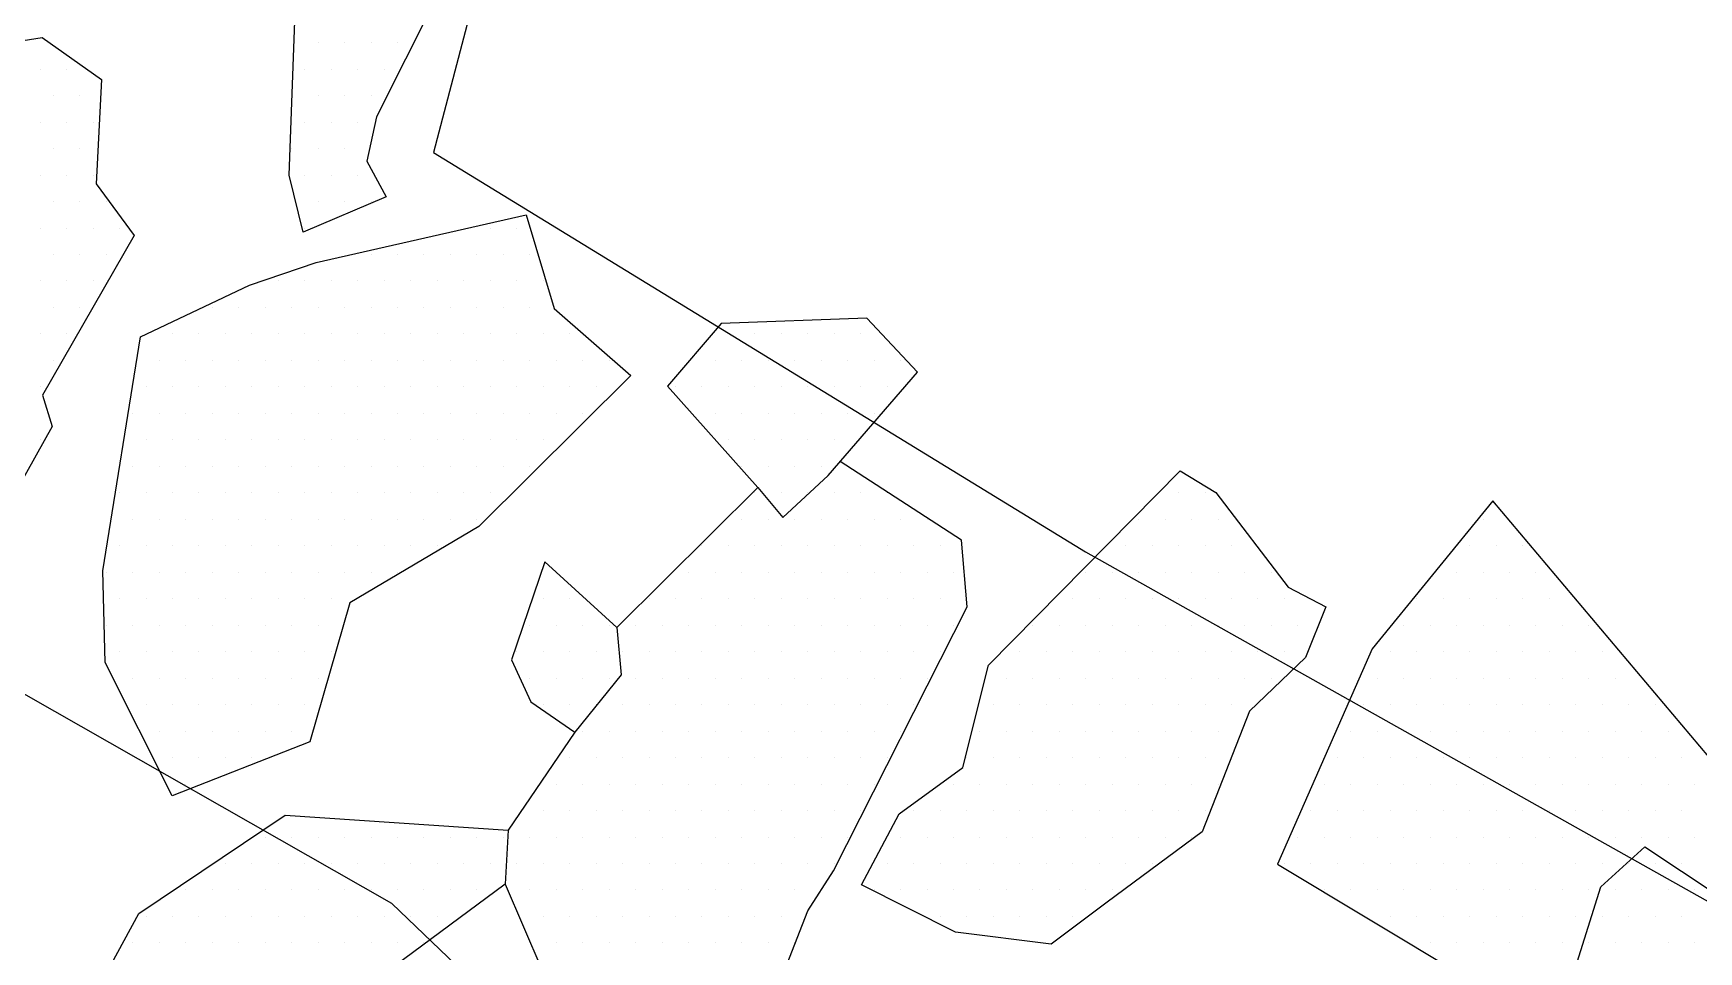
# Model space of a CAD drawing. Header units: metres. Extents: x -3.83 to -1.05, y -18.12 to -14.61.
# Drawn here: x -3.166 to -2.379, y -16.442 to -16.008 of the extents above; entities that cross this region are included whole.
import ezdxf

# ---------------------------------------------------------------- set-up
doc = ezdxf.new("R2010")
doc.units = ezdxf.units.M
doc.header["$LTSCALE"] = 25
doc.header["$MEASUREMENT"] = 0
doc.linetypes.add('STRICHPUNKTX2', pattern=[2, 1, -0.5, 0, -0.5])
doc.layers.get('0').update_dxf_attribs({"linetype": 'CONTINUOUS'})
for name, color, linetype in [('GRABUNGSGRENZE', 3, 'STRICHPUNKTX2'), ('STEINE', 4, 'CONTINUOUS'), ('STEINESCHRAFF', 4, 'CONTINUOUS')]:
    doc.layers.add(name, color=color, linetype=linetype)

# ---------------------------------------------------------------- blocks, each defined once
blk = doc.blocks.new('*X1')
at = {"color": 0}
for p, q in [((-248.125, -1623.75), (-248.125, -1623.75)), ((-248.75, -1625), (-248.75, -1625)), ((-247.5, -1625), (-247.5, -1625)), ((-246.25, -1625), (-246.25, -1625)), ((-249.375, -1626.25), (-249.375, -1626.25)), ((-248.125, -1626.25), (-248.125, -1626.25)), ((-246.875, -1626.25), (-246.875, -1626.25)), ((-245.625, -1626.25), (-245.625, -1626.25)), ((-251.25, -1627.5), (-251.25, -1627.5)), ((-250, -1627.5), (-250, -1627.5)), ((-248.75, -1627.5), (-248.75, -1627.5)), ((-247.5, -1627.5), (-247.5, -1627.5)), ((-246.25, -1627.5), (-246.25, -1627.5)), ((-245, -1627.5), (-245, -1627.5)), ((-251.875, -1628.75), (-251.875, -1628.75)), ((-250.625, -1628.75), (-250.625, -1628.75)), ((-249.375, -1628.75), (-249.375, -1628.75)), ((-248.125, -1628.75), (-248.125, -1628.75)), ((-246.875, -1628.75), (-246.875, -1628.75)), ((-245.625, -1628.75), (-245.625, -1628.75)), ((-244.375, -1628.75), (-244.375, -1628.75)), ((-243.125, -1628.75), (-243.125, -1628.75)), ((-252.5, -1630), (-252.5, -1630)), ((-251.25, -1630), (-251.25, -1630)), ((-250, -1630), (-250, -1630)), ((-248.75, -1630), (-248.75, -1630)), ((-247.5, -1630), (-247.5, -1630)), ((-246.25, -1630), (-246.25, -1630)), ((-245, -1630), (-245, -1630)), ((-243.75, -1630), (-243.75, -1630)), ((-242.5, -1630), (-242.5, -1630)), ((-253.125, -1631.25), (-253.125, -1631.25)), ((-251.875, -1631.25), (-251.875, -1631.25)), ((-250.625, -1631.25), (-250.625, -1631.25)), ((-249.375, -1631.25), (-249.375, -1631.25)), ((-248.125, -1631.25), (-248.125, -1631.25)), ((-246.875, -1631.25), (-246.875, -1631.25)), ((-245.625, -1631.25), (-245.625, -1631.25)), ((-244.375, -1631.25), (-244.375, -1631.25)), ((-243.125, -1631.25), (-243.125, -1631.25)), ((-241.875, -1631.25), (-241.875, -1631.25)), ((-240.625, -1631.25), (-240.625, -1631.25)), ((-253.75, -1632.5), (-253.75, -1632.5)), ((-252.5, -1632.5), (-252.5, -1632.5)), ((-251.25, -1632.5), (-251.25, -1632.5)), ((-250, -1632.5), (-250, -1632.5)), ((-248.75, -1632.5), (-248.75, -1632.5)), ((-247.5, -1632.5), (-247.5, -1632.5)), ((-246.25, -1632.5), (-246.25, -1632.5)), ((-245, -1632.5), (-245, -1632.5)), ((-243.75, -1632.5), (-243.75, -1632.5)), ((-242.5, -1632.5), (-242.5, -1632.5)), ((-241.25, -1632.5), (-241.25, -1632.5)), ((-240, -1632.5), (-240, -1632.5)), ((-254.375, -1633.75), (-254.375, -1633.75)), ((-253.125, -1633.75), (-253.125, -1633.75)), ((-251.875, -1633.75), (-251.875, -1633.75)), ((-250.625, -1633.75), (-250.625, -1633.75)), ((-249.375, -1633.75), (-249.375, -1633.75)), ((-248.125, -1633.75), (-248.125, -1633.75)), ((-246.875, -1633.75), (-246.875, -1633.75)), ((-245.625, -1633.75), (-245.625, -1633.75)), ((-244.375, -1633.75), (-244.375, -1633.75)), ((-243.125, -1633.75), (-243.125, -1633.75)), ((-241.875, -1633.75), (-241.875, -1633.75)), ((-240.625, -1633.75), (-240.625, -1633.75)), ((-239.375, -1633.75), (-239.375, -1633.75)), ((-255, -1635), (-255, -1635)), ((-253.75, -1635), (-253.75, -1635)), ((-252.5, -1635), (-252.5, -1635)), ((-251.25, -1635), (-251.25, -1635)), ((-250, -1635), (-250, -1635)), ((-248.75, -1635), (-248.75, -1635)), ((-247.5, -1635), (-247.5, -1635)), ((-246.25, -1635), (-246.25, -1635)), ((-245, -1635), (-245, -1635)), ((-243.75, -1635), (-243.75, -1635)), ((-242.5, -1635), (-242.5, -1635)), ((-241.25, -1635), (-241.25, -1635)), ((-240, -1635), (-240, -1635)), ((-238.75, -1635), (-238.75, -1635)), ((-255.625, -1636.25), (-255.625, -1636.25)), ((-254.375, -1636.25), (-254.375, -1636.25)), ((-253.125, -1636.25), (-253.125, -1636.25)), ((-251.875, -1636.25), (-251.875, -1636.25)), ((-250.625, -1636.25), (-250.625, -1636.25)), ((-249.375, -1636.25), (-249.375, -1636.25)), ((-248.125, -1636.25), (-248.125, -1636.25)), ((-246.875, -1636.25), (-246.875, -1636.25)), ((-245.625, -1636.25), (-245.625, -1636.25)), ((-244.375, -1636.25), (-244.375, -1636.25)), ((-243.125, -1636.25), (-243.125, -1636.25)), ((-241.875, -1636.25), (-241.875, -1636.25)), ((-240.625, -1636.25), (-240.625, -1636.25)), ((-239.375, -1636.25), (-239.375, -1636.25)), ((-238.125, -1636.25), (-238.125, -1636.25)), ((-256.25, -1637.5), (-256.25, -1637.5)), ((-255, -1637.5), (-255, -1637.5)), ((-253.75, -1637.5), (-253.75, -1637.5)), ((-252.5, -1637.5), (-252.5, -1637.5)), ((-251.25, -1637.5), (-251.25, -1637.5)), ((-250, -1637.5), (-250, -1637.5)), ((-248.75, -1637.5), (-248.75, -1637.5)), ((-247.5, -1637.5), (-247.5, -1637.5)), ((-246.25, -1637.5), (-246.25, -1637.5)), ((-245, -1637.5), (-245, -1637.5)), ((-243.75, -1637.5), (-243.75, -1637.5)), ((-242.5, -1637.5), (-242.5, -1637.5)), ((-241.25, -1637.5), (-241.25, -1637.5)), ((-240, -1637.5), (-240, -1637.5)), ((-238.75, -1637.5), (-238.75, -1637.5)), ((-256.875, -1638.75), (-256.875, -1638.75)), ((-255.625, -1638.75), (-255.625, -1638.75)), ((-254.375, -1638.75), (-254.375, -1638.75)), ((-253.125, -1638.75), (-253.125, -1638.75)), ((-251.875, -1638.75), (-251.875, -1638.75)), ((-250.625, -1638.75), (-250.625, -1638.75)), ((-249.375, -1638.75), (-249.375, -1638.75)), ((-248.125, -1638.75), (-248.125, -1638.75)), ((-246.875, -1638.75), (-246.875, -1638.75)), ((-245.625, -1638.75), (-245.625, -1638.75)), ((-244.375, -1638.75), (-244.375, -1638.75)), ((-243.125, -1638.75), (-243.125, -1638.75)), ((-241.875, -1638.75), (-241.875, -1638.75)), ((-240.625, -1638.75), (-240.625, -1638.75)), ((-239.375, -1638.75), (-239.375, -1638.75)), ((-238.125, -1638.75), (-238.125, -1638.75)), ((-257.5, -1640), (-257.5, -1640)), ((-256.25, -1640), (-256.25, -1640)), ((-255, -1640), (-255, -1640)), ((-253.75, -1640), (-253.75, -1640)), ((-252.5, -1640), (-252.5, -1640)), ((-251.25, -1640), (-251.25, -1640)), ((-250, -1640), (-250, -1640)), ((-248.75, -1640), (-248.75, -1640)), ((-247.5, -1640), (-247.5, -1640)), ((-246.25, -1640), (-246.25, -1640)), ((-245, -1640), (-245, -1640)), ((-243.75, -1640), (-243.75, -1640)), ((-242.5, -1640), (-242.5, -1640)), ((-241.25, -1640), (-241.25, -1640)), ((-240, -1640), (-240, -1640)), ((-238.75, -1640), (-238.75, -1640)), ((-255.625, -1641.25), (-255.625, -1641.25)), ((-254.375, -1641.25), (-254.375, -1641.25)), ((-253.125, -1641.25), (-253.125, -1641.25)), ((-251.875, -1641.25), (-251.875, -1641.25)), ((-250.625, -1641.25), (-250.625, -1641.25)), ((-249.375, -1641.25), (-249.375, -1641.25)), ((-248.125, -1641.25), (-248.125, -1641.25)), ((-246.875, -1641.25), (-246.875, -1641.25)), ((-245.625, -1641.25), (-245.625, -1641.25)), ((-244.375, -1641.25), (-244.375, -1641.25)), ((-243.125, -1641.25), (-243.125, -1641.25)), ((-241.875, -1641.25), (-241.875, -1641.25)), ((-240.625, -1641.25), (-240.625, -1641.25)), ((-239.375, -1641.25), (-239.375, -1641.25)), ((-238.125, -1641.25), (-238.125, -1641.25)), ((-252.5, -1642.5), (-252.5, -1642.5)), ((-251.25, -1642.5), (-251.25, -1642.5)), ((-250, -1642.5), (-250, -1642.5)), ((-248.75, -1642.5), (-248.75, -1642.5)), ((-247.5, -1642.5), (-247.5, -1642.5)), ((-246.25, -1642.5), (-246.25, -1642.5)), ((-245, -1642.5), (-245, -1642.5)), ((-243.75, -1642.5), (-243.75, -1642.5)), ((-242.5, -1642.5), (-242.5, -1642.5)), ((-241.25, -1642.5), (-241.25, -1642.5)), ((-240, -1642.5), (-240, -1642.5)), ((-238.75, -1642.5), (-238.75, -1642.5)), ((-250.625, -1643.75), (-250.625, -1643.75)), ((-249.375, -1643.75), (-249.375, -1643.75)), ((-248.125, -1643.75), (-248.125, -1643.75)), ((-246.875, -1643.75), (-246.875, -1643.75)), ((-245.625, -1643.75), (-245.625, -1643.75)), ((-244.375, -1643.75), (-244.375, -1643.75)), ((-243.125, -1643.75), (-243.125, -1643.75)), ((-241.875, -1643.75), (-241.875, -1643.75)), ((-240.625, -1643.75), (-240.625, -1643.75)), ((-239.375, -1643.75), (-239.375, -1643.75)), ((-238.125, -1643.75), (-238.125, -1643.75))]:
    blk.add_line(p, q, dxfattribs=at)
blk = doc.blocks.new('*X2')
at = {"color": 0}
for p, q in [((-303.125, -1601.25), (-303.125, -1601.25)), ((-301.875, -1601.25), (-301.875, -1601.25)), ((-300.625, -1601.25), (-300.625, -1601.25)), ((-299.375, -1601.25), (-299.375, -1601.25)), ((-316.25, -1602.5), (-316.25, -1602.5)), ((-315, -1602.5), (-315, -1602.5)), ((-303.75, -1602.5), (-303.75, -1602.5)), ((-302.5, -1602.5), (-302.5, -1602.5)), ((-301.25, -1602.5), (-301.25, -1602.5)), ((-300, -1602.5), (-300, -1602.5)), ((-315.625, -1603.75), (-315.625, -1603.75)), ((-314.375, -1603.75), (-314.375, -1603.75)), ((-303.125, -1603.75), (-303.125, -1603.75)), ((-301.875, -1603.75), (-301.875, -1603.75)), ((-300.625, -1603.75), (-300.625, -1603.75)), ((-316.25, -1605), (-316.25, -1605)), ((-315, -1605), (-315, -1605)), ((-313.75, -1605), (-313.75, -1605)), ((-303.75, -1605), (-303.75, -1605)), ((-302.5, -1605), (-302.5, -1605)), ((-301.25, -1605), (-301.25, -1605)), ((-315.625, -1606.25), (-315.625, -1606.25)), ((-314.375, -1606.25), (-314.375, -1606.25)), ((-304.375, -1606.25), (-304.375, -1606.25)), ((-303.125, -1606.25), (-303.125, -1606.25)), ((-301.875, -1606.25), (-301.875, -1606.25)), ((-316.25, -1607.5), (-316.25, -1607.5)), ((-315, -1607.5), (-315, -1607.5)), ((-313.75, -1607.5), (-313.75, -1607.5)), ((-303.75, -1607.5), (-303.75, -1607.5)), ((-302.5, -1607.5), (-302.5, -1607.5)), ((-301.25, -1607.5), (-301.25, -1607.5)), ((-315.625, -1608.75), (-315.625, -1608.75)), ((-314.375, -1608.75), (-314.375, -1608.75)), ((-313.125, -1608.75), (-313.125, -1608.75)), ((-303.125, -1608.75), (-303.125, -1608.75)), ((-301.875, -1608.75), (-301.875, -1608.75)), ((-300.625, -1608.75), (-300.625, -1608.75)), ((-316.25, -1610), (-316.25, -1610)), ((-315, -1610), (-315, -1610)), ((-313.75, -1610), (-313.75, -1610)), ((-312.5, -1610), (-312.5, -1610)), ((-303.75, -1610), (-303.75, -1610)), ((-295, -1610), (-295, -1610)), ((-293.75, -1610), (-293.75, -1610)), ((-315.625, -1611.25), (-315.625, -1611.25)), ((-314.375, -1611.25), (-314.375, -1611.25)), ((-313.125, -1611.25), (-313.125, -1611.25)), ((-300.625, -1611.25), (-300.625, -1611.25)), ((-299.375, -1611.25), (-299.375, -1611.25)), ((-298.125, -1611.25), (-298.125, -1611.25)), ((-296.875, -1611.25), (-296.875, -1611.25)), ((-295.625, -1611.25), (-295.625, -1611.25)), ((-294.375, -1611.25), (-294.375, -1611.25)), ((-293.125, -1611.25), (-293.125, -1611.25)), ((-316.25, -1612.5), (-316.25, -1612.5)), ((-315, -1612.5), (-315, -1612.5)), ((-313.75, -1612.5), (-313.75, -1612.5)), ((-305, -1612.5), (-305, -1612.5)), ((-303.75, -1612.5), (-303.75, -1612.5)), ((-302.5, -1612.5), (-302.5, -1612.5)), ((-301.25, -1612.5), (-301.25, -1612.5)), ((-300, -1612.5), (-300, -1612.5)), ((-298.75, -1612.5), (-298.75, -1612.5)), ((-297.5, -1612.5), (-297.5, -1612.5)), ((-296.25, -1612.5), (-296.25, -1612.5)), ((-295, -1612.5), (-295, -1612.5)), ((-293.75, -1612.5), (-293.75, -1612.5)), ((-292.5, -1612.5), (-292.5, -1612.5)), ((-315.625, -1613.75), (-315.625, -1613.75)), ((-314.375, -1613.75), (-314.375, -1613.75)), ((-308.125, -1613.75), (-308.125, -1613.75)), ((-306.875, -1613.75), (-306.875, -1613.75)), ((-305.625, -1613.75), (-305.625, -1613.75)), ((-304.375, -1613.75), (-304.375, -1613.75)), ((-303.125, -1613.75), (-303.125, -1613.75)), ((-301.875, -1613.75), (-301.875, -1613.75)), ((-300.625, -1613.75), (-300.625, -1613.75)), ((-299.375, -1613.75), (-299.375, -1613.75)), ((-298.125, -1613.75), (-298.125, -1613.75)), ((-296.875, -1613.75), (-296.875, -1613.75)), ((-295.625, -1613.75), (-295.625, -1613.75)), ((-294.375, -1613.75), (-294.375, -1613.75)), ((-293.125, -1613.75), (-293.125, -1613.75)), ((-316.25, -1615), (-316.25, -1615)), ((-315, -1615), (-315, -1615)), ((-310, -1615), (-310, -1615)), ((-308.75, -1615), (-308.75, -1615)), ((-307.5, -1615), (-307.5, -1615)), ((-306.25, -1615), (-306.25, -1615)), ((-305, -1615), (-305, -1615)), ((-303.75, -1615), (-303.75, -1615)), ((-302.5, -1615), (-302.5, -1615)), ((-301.25, -1615), (-301.25, -1615)), ((-300, -1615), (-300, -1615)), ((-298.75, -1615), (-298.75, -1615)), ((-297.5, -1615), (-297.5, -1615)), ((-296.25, -1615), (-296.25, -1615)), ((-295, -1615), (-295, -1615)), ((-293.75, -1615), (-293.75, -1615)), ((-292.5, -1615), (-292.5, -1615)), ((-291.25, -1615), (-291.25, -1615)), ((-283.75, -1615), (-283.75, -1615)), ((-282.5, -1615), (-282.5, -1615)), ((-281.25, -1615), (-281.25, -1615)), ((-280, -1615), (-280, -1615)), ((-278.75, -1615), (-278.75, -1615)), ((-277.5, -1615), (-277.5, -1615)), ((-315.625, -1616.25), (-315.625, -1616.25)), ((-310.625, -1616.25), (-310.625, -1616.25)), ((-309.375, -1616.25), (-309.375, -1616.25)), ((-308.125, -1616.25), (-308.125, -1616.25)), ((-306.875, -1616.25), (-306.875, -1616.25)), ((-305.625, -1616.25), (-305.625, -1616.25)), ((-304.375, -1616.25), (-304.375, -1616.25)), ((-303.125, -1616.25), (-303.125, -1616.25)), ((-301.875, -1616.25), (-301.875, -1616.25)), ((-300.625, -1616.25), (-300.625, -1616.25)), ((-299.375, -1616.25), (-299.375, -1616.25)), ((-298.125, -1616.25), (-298.125, -1616.25)), ((-296.875, -1616.25), (-296.875, -1616.25)), ((-295.625, -1616.25), (-295.625, -1616.25)), ((-294.375, -1616.25), (-294.375, -1616.25)), ((-293.125, -1616.25), (-293.125, -1616.25)), ((-291.875, -1616.25), (-291.875, -1616.25)), ((-290.625, -1616.25), (-290.625, -1616.25)), ((-289.375, -1616.25), (-289.375, -1616.25)), ((-284.375, -1616.25), (-284.375, -1616.25)), ((-283.125, -1616.25), (-283.125, -1616.25)), ((-281.875, -1616.25), (-281.875, -1616.25)), ((-280.625, -1616.25), (-280.625, -1616.25)), ((-279.375, -1616.25), (-279.375, -1616.25)), ((-278.125, -1616.25), (-278.125, -1616.25)), ((-276.875, -1616.25), (-276.875, -1616.25)), ((-275.625, -1616.25), (-275.625, -1616.25)), ((-316.25, -1617.5), (-316.25, -1617.5)), ((-311.25, -1617.5), (-311.25, -1617.5)), ((-310, -1617.5), (-310, -1617.5)), ((-308.75, -1617.5), (-308.75, -1617.5)), ((-307.5, -1617.5), (-307.5, -1617.5)), ((-306.25, -1617.5), (-306.25, -1617.5)), ((-305, -1617.5), (-305, -1617.5)), ((-303.75, -1617.5), (-303.75, -1617.5)), ((-302.5, -1617.5), (-302.5, -1617.5)), ((-301.25, -1617.5), (-301.25, -1617.5)), ((-300, -1617.5), (-300, -1617.5)), ((-298.75, -1617.5), (-298.75, -1617.5)), ((-297.5, -1617.5), (-297.5, -1617.5)), ((-296.25, -1617.5), (-296.25, -1617.5)), ((-295, -1617.5), (-295, -1617.5)), ((-293.75, -1617.5), (-293.75, -1617.5)), ((-292.5, -1617.5), (-292.5, -1617.5)), ((-291.25, -1617.5), (-291.25, -1617.5)), ((-290, -1617.5), (-290, -1617.5)), ((-286.25, -1617.5), (-286.25, -1617.5)), ((-285, -1617.5), (-285, -1617.5)), ((-283.75, -1617.5), (-283.75, -1617.5)), ((-282.5, -1617.5), (-282.5, -1617.5)), ((-281.25, -1617.5), (-281.25, -1617.5)), ((-280, -1617.5), (-280, -1617.5)), ((-278.75, -1617.5), (-278.75, -1617.5)), ((-277.5, -1617.5), (-277.5, -1617.5)), ((-276.25, -1617.5), (-276.25, -1617.5)), ((-311.875, -1618.75), (-311.875, -1618.75)), ((-310.625, -1618.75), (-310.625, -1618.75)), ((-309.375, -1618.75), (-309.375, -1618.75)), ((-308.125, -1618.75), (-308.125, -1618.75)), ((-306.875, -1618.75), (-306.875, -1618.75)), ((-305.625, -1618.75), (-305.625, -1618.75)), ((-304.375, -1618.75), (-304.375, -1618.75)), ((-303.125, -1618.75), (-303.125, -1618.75)), ((-301.875, -1618.75), (-301.875, -1618.75)), ((-300.625, -1618.75), (-300.625, -1618.75)), ((-299.375, -1618.75), (-299.375, -1618.75)), ((-298.125, -1618.75), (-298.125, -1618.75)), ((-296.875, -1618.75), (-296.875, -1618.75)), ((-295.625, -1618.75), (-295.625, -1618.75)), ((-294.375, -1618.75), (-294.375, -1618.75)), ((-293.125, -1618.75), (-293.125, -1618.75)), ((-291.875, -1618.75), (-291.875, -1618.75)), ((-290.625, -1618.75), (-290.625, -1618.75)), ((-284.375, -1618.75), (-284.375, -1618.75)), ((-283.125, -1618.75), (-283.125, -1618.75)), ((-281.875, -1618.75), (-281.875, -1618.75)), ((-280.625, -1618.75), (-280.625, -1618.75)), ((-279.375, -1618.75), (-279.375, -1618.75)), ((-278.125, -1618.75), (-278.125, -1618.75)), ((-276.875, -1618.75), (-276.875, -1618.75)), ((-316.25, -1620), (-316.25, -1620)), ((-311.25, -1620), (-311.25, -1620)), ((-310, -1620), (-310, -1620)), ((-308.75, -1620), (-308.75, -1620)), ((-307.5, -1620), (-307.5, -1620)), ((-306.25, -1620), (-306.25, -1620)), ((-305, -1620), (-305, -1620)), ((-303.75, -1620), (-303.75, -1620)), ((-302.5, -1620), (-302.5, -1620)), ((-301.25, -1620), (-301.25, -1620)), ((-300, -1620), (-300, -1620)), ((-298.75, -1620), (-298.75, -1620)), ((-297.5, -1620), (-297.5, -1620)), ((-296.25, -1620), (-296.25, -1620)), ((-295, -1620), (-295, -1620)), ((-293.75, -1620), (-293.75, -1620)), ((-292.5, -1620), (-292.5, -1620)), ((-283.75, -1620), (-283.75, -1620)), ((-282.5, -1620), (-282.5, -1620)), ((-281.25, -1620), (-281.25, -1620)), ((-280, -1620), (-280, -1620)), ((-278.75, -1620), (-278.75, -1620)), ((-311.875, -1621.25), (-311.875, -1621.25)), ((-310.625, -1621.25), (-310.625, -1621.25)), ((-309.375, -1621.25), (-309.375, -1621.25)), ((-308.125, -1621.25), (-308.125, -1621.25)), ((-306.875, -1621.25), (-306.875, -1621.25)), ((-305.625, -1621.25), (-305.625, -1621.25)), ((-304.375, -1621.25), (-304.375, -1621.25)), ((-303.125, -1621.25), (-303.125, -1621.25)), ((-301.875, -1621.25), (-301.875, -1621.25)), ((-300.625, -1621.25), (-300.625, -1621.25)), ((-299.375, -1621.25), (-299.375, -1621.25)), ((-298.125, -1621.25), (-298.125, -1621.25)), ((-296.875, -1621.25), (-296.875, -1621.25)), ((-295.625, -1621.25), (-295.625, -1621.25)), ((-294.375, -1621.25), (-294.375, -1621.25)), ((-293.125, -1621.25), (-293.125, -1621.25)), ((-283.125, -1621.25), (-283.125, -1621.25)), ((-281.875, -1621.25), (-281.875, -1621.25)), ((-280.625, -1621.25), (-280.625, -1621.25)), ((-279.375, -1621.25), (-279.375, -1621.25)), ((-312.5, -1622.5), (-312.5, -1622.5)), ((-311.25, -1622.5), (-311.25, -1622.5)), ((-310, -1622.5), (-310, -1622.5)), ((-308.75, -1622.5), (-308.75, -1622.5)), ((-307.5, -1622.5), (-307.5, -1622.5)), ((-306.25, -1622.5), (-306.25, -1622.5)), ((-305, -1622.5), (-305, -1622.5)), ((-303.75, -1622.5), (-303.75, -1622.5)), ((-302.5, -1622.5), (-302.5, -1622.5)), ((-301.25, -1622.5), (-301.25, -1622.5)), ((-300, -1622.5), (-300, -1622.5)), ((-298.75, -1622.5), (-298.75, -1622.5)), ((-297.5, -1622.5), (-297.5, -1622.5)), ((-296.25, -1622.5), (-296.25, -1622.5)), ((-295, -1622.5), (-295, -1622.5)), ((-282.5, -1622.5), (-282.5, -1622.5)), ((-281.25, -1622.5), (-281.25, -1622.5)), ((-280, -1622.5), (-280, -1622.5)), ((-278.75, -1622.5), (-278.75, -1622.5)), ((-277.5, -1622.5), (-277.5, -1622.5)), ((-276.25, -1622.5), (-276.25, -1622.5)), ((-262.5, -1622.5), (-262.5, -1622.5)), ((-261.25, -1622.5), (-261.25, -1622.5)), ((-311.875, -1623.75), (-311.875, -1623.75)), ((-310.625, -1623.75), (-310.625, -1623.75)), ((-309.375, -1623.75), (-309.375, -1623.75)), ((-308.125, -1623.75), (-308.125, -1623.75)), ((-306.875, -1623.75), (-306.875, -1623.75)), ((-305.625, -1623.75), (-305.625, -1623.75)), ((-304.375, -1623.75), (-304.375, -1623.75)), ((-303.125, -1623.75), (-303.125, -1623.75)), ((-301.875, -1623.75), (-301.875, -1623.75)), ((-300.625, -1623.75), (-300.625, -1623.75)), ((-299.375, -1623.75), (-299.375, -1623.75)), ((-298.125, -1623.75), (-298.125, -1623.75)), ((-296.875, -1623.75), (-296.875, -1623.75)), ((-295.625, -1623.75), (-295.625, -1623.75)), ((-283.125, -1623.75), (-283.125, -1623.75)), ((-281.875, -1623.75), (-281.875, -1623.75)), ((-280.625, -1623.75), (-280.625, -1623.75)), ((-279.375, -1623.75), (-279.375, -1623.75)), ((-278.125, -1623.75), (-278.125, -1623.75)), ((-276.875, -1623.75), (-276.875, -1623.75)), ((-275.625, -1623.75), (-275.625, -1623.75)), ((-274.375, -1623.75), (-274.375, -1623.75)), ((-264.375, -1623.75), (-264.375, -1623.75)), ((-263.125, -1623.75), (-263.125, -1623.75)), ((-261.875, -1623.75), (-261.875, -1623.75)), ((-260.625, -1623.75), (-260.625, -1623.75)), ((-312.5, -1625), (-312.5, -1625)), ((-311.25, -1625), (-311.25, -1625)), ((-310, -1625), (-310, -1625)), ((-308.75, -1625), (-308.75, -1625)), ((-307.5, -1625), (-307.5, -1625)), ((-306.25, -1625), (-306.25, -1625)), ((-305, -1625), (-305, -1625)), ((-303.75, -1625), (-303.75, -1625)), ((-302.5, -1625), (-302.5, -1625)), ((-301.25, -1625), (-301.25, -1625)), ((-300, -1625), (-300, -1625)), ((-298.75, -1625), (-298.75, -1625)), ((-297.5, -1625), (-297.5, -1625)), ((-285, -1625), (-285, -1625)), ((-283.75, -1625), (-283.75, -1625)), ((-282.5, -1625), (-282.5, -1625)), ((-281.25, -1625), (-281.25, -1625)), ((-280, -1625), (-280, -1625)), ((-278.75, -1625), (-278.75, -1625)), ((-277.5, -1625), (-277.5, -1625)), ((-276.25, -1625), (-276.25, -1625)), ((-275, -1625), (-275, -1625)), ((-273.75, -1625), (-273.75, -1625)), ((-265, -1625), (-265, -1625)), ((-263.75, -1625), (-263.75, -1625)), ((-262.5, -1625), (-262.5, -1625)), ((-261.25, -1625), (-261.25, -1625)), ((-260, -1625), (-260, -1625)), ((-313.125, -1626.25), (-313.125, -1626.25)), ((-311.875, -1626.25), (-311.875, -1626.25)), ((-310.625, -1626.25), (-310.625, -1626.25)), ((-309.375, -1626.25), (-309.375, -1626.25)), ((-308.125, -1626.25), (-308.125, -1626.25)), ((-306.875, -1626.25), (-306.875, -1626.25)), ((-305.625, -1626.25), (-305.625, -1626.25)), ((-304.375, -1626.25), (-304.375, -1626.25)), ((-303.125, -1626.25), (-303.125, -1626.25)), ((-301.875, -1626.25), (-301.875, -1626.25)), ((-300.625, -1626.25), (-300.625, -1626.25)), ((-299.375, -1626.25), (-299.375, -1626.25)), ((-285.625, -1626.25), (-285.625, -1626.25)), ((-284.375, -1626.25), (-284.375, -1626.25)), ((-283.125, -1626.25), (-283.125, -1626.25)), ((-281.875, -1626.25), (-281.875, -1626.25)), ((-280.625, -1626.25), (-280.625, -1626.25)), ((-279.375, -1626.25), (-279.375, -1626.25)), ((-278.125, -1626.25), (-278.125, -1626.25)), ((-276.875, -1626.25), (-276.875, -1626.25)), ((-275.625, -1626.25), (-275.625, -1626.25)), ((-274.375, -1626.25), (-274.375, -1626.25)), ((-273.125, -1626.25), (-273.125, -1626.25)), ((-266.875, -1626.25), (-266.875, -1626.25)), ((-265.625, -1626.25), (-265.625, -1626.25)), ((-264.375, -1626.25), (-264.375, -1626.25)), ((-263.125, -1626.25), (-263.125, -1626.25)), ((-261.875, -1626.25), (-261.875, -1626.25)), ((-260.625, -1626.25), (-260.625, -1626.25)), ((-259.375, -1626.25), (-259.375, -1626.25)), ((-258.125, -1626.25), (-258.125, -1626.25)), ((-312.5, -1627.5), (-312.5, -1627.5)), ((-311.25, -1627.5), (-311.25, -1627.5)), ((-310, -1627.5), (-310, -1627.5)), ((-308.75, -1627.5), (-308.75, -1627.5)), ((-307.5, -1627.5), (-307.5, -1627.5)), ((-306.25, -1627.5), (-306.25, -1627.5)), ((-305, -1627.5), (-305, -1627.5)), ((-303.75, -1627.5), (-303.75, -1627.5)), ((-302.5, -1627.5), (-302.5, -1627.5)), ((-292.5, -1627.5), (-292.5, -1627.5)), ((-291.25, -1627.5), (-291.25, -1627.5)), ((-287.5, -1627.5), (-287.5, -1627.5)), ((-286.25, -1627.5), (-286.25, -1627.5)), ((-285, -1627.5), (-285, -1627.5)), ((-283.75, -1627.5), (-283.75, -1627.5)), ((-282.5, -1627.5), (-282.5, -1627.5)), ((-281.25, -1627.5), (-281.25, -1627.5)), ((-280, -1627.5), (-280, -1627.5)), ((-278.75, -1627.5), (-278.75, -1627.5)), ((-277.5, -1627.5), (-277.5, -1627.5)), ((-276.25, -1627.5), (-276.25, -1627.5)), ((-275, -1627.5), (-275, -1627.5)), ((-273.75, -1627.5), (-273.75, -1627.5)), ((-267.5, -1627.5), (-267.5, -1627.5)), ((-266.25, -1627.5), (-266.25, -1627.5)), ((-265, -1627.5), (-265, -1627.5)), ((-263.75, -1627.5), (-263.75, -1627.5)), ((-262.5, -1627.5), (-262.5, -1627.5)), ((-261.25, -1627.5), (-261.25, -1627.5)), ((-260, -1627.5), (-260, -1627.5)), ((-258.75, -1627.5), (-258.75, -1627.5)), ((-257.5, -1627.5), (-257.5, -1627.5)), ((-313.125, -1628.75), (-313.125, -1628.75)), ((-311.875, -1628.75), (-311.875, -1628.75)), ((-310.625, -1628.75), (-310.625, -1628.75)), ((-309.375, -1628.75), (-309.375, -1628.75)), ((-308.125, -1628.75), (-308.125, -1628.75)), ((-306.875, -1628.75), (-306.875, -1628.75)), ((-305.625, -1628.75), (-305.625, -1628.75)), ((-304.375, -1628.75), (-304.375, -1628.75)), ((-303.125, -1628.75), (-303.125, -1628.75)), ((-293.125, -1628.75), (-293.125, -1628.75)), ((-291.875, -1628.75), (-291.875, -1628.75)), ((-290.625, -1628.75), (-290.625, -1628.75)), ((-289.375, -1628.75), (-289.375, -1628.75)), ((-288.125, -1628.75), (-288.125, -1628.75)), ((-286.875, -1628.75), (-286.875, -1628.75)), ((-285.625, -1628.75), (-285.625, -1628.75)), ((-284.375, -1628.75), (-284.375, -1628.75)), ((-283.125, -1628.75), (-283.125, -1628.75)), ((-281.875, -1628.75), (-281.875, -1628.75)), ((-280.625, -1628.75), (-280.625, -1628.75)), ((-279.375, -1628.75), (-279.375, -1628.75)), ((-278.125, -1628.75), (-278.125, -1628.75)), ((-276.875, -1628.75), (-276.875, -1628.75)), ((-275.625, -1628.75), (-275.625, -1628.75)), ((-274.375, -1628.75), (-274.375, -1628.75)), ((-273.125, -1628.75), (-273.125, -1628.75)), ((-269.375, -1628.75), (-269.375, -1628.75)), ((-268.125, -1628.75), (-268.125, -1628.75)), ((-266.875, -1628.75), (-266.875, -1628.75)), ((-265.625, -1628.75), (-265.625, -1628.75)), ((-264.375, -1628.75), (-264.375, -1628.75)), ((-263.125, -1628.75), (-263.125, -1628.75)), ((-261.875, -1628.75), (-261.875, -1628.75)), ((-260.625, -1628.75), (-260.625, -1628.75)), ((-259.375, -1628.75), (-259.375, -1628.75)), ((-258.125, -1628.75), (-258.125, -1628.75)), ((-256.875, -1628.75), (-256.875, -1628.75)), ((-312.5, -1630), (-312.5, -1630)), ((-311.25, -1630), (-311.25, -1630)), ((-310, -1630), (-310, -1630)), ((-308.75, -1630), (-308.75, -1630)), ((-307.5, -1630), (-307.5, -1630)), ((-306.25, -1630), (-306.25, -1630)), ((-305, -1630), (-305, -1630)), ((-303.75, -1630), (-303.75, -1630)), ((-302.5, -1630), (-302.5, -1630)), ((-293.75, -1630), (-293.75, -1630)), ((-292.5, -1630), (-292.5, -1630)), ((-291.25, -1630), (-291.25, -1630)), ((-290, -1630), (-290, -1630)), ((-288.75, -1630), (-288.75, -1630)), ((-287.5, -1630), (-287.5, -1630)), ((-286.25, -1630), (-286.25, -1630)), ((-285, -1630), (-285, -1630)), ((-283.75, -1630), (-283.75, -1630)), ((-282.5, -1630), (-282.5, -1630)), ((-281.25, -1630), (-281.25, -1630)), ((-280, -1630), (-280, -1630)), ((-278.75, -1630), (-278.75, -1630)), ((-277.5, -1630), (-277.5, -1630)), ((-276.25, -1630), (-276.25, -1630)), ((-275, -1630), (-275, -1630)), ((-273.75, -1630), (-273.75, -1630)), ((-270, -1630), (-270, -1630)), ((-268.75, -1630), (-268.75, -1630)), ((-267.5, -1630), (-267.5, -1630)), ((-266.25, -1630), (-266.25, -1630)), ((-265, -1630), (-265, -1630)), ((-263.75, -1630), (-263.75, -1630)), ((-262.5, -1630), (-262.5, -1630)), ((-261.25, -1630), (-261.25, -1630)), ((-260, -1630), (-260, -1630)), ((-258.75, -1630), (-258.75, -1630)), ((-257.5, -1630), (-257.5, -1630)), ((-311.875, -1631.25), (-311.875, -1631.25)), ((-310.625, -1631.25), (-310.625, -1631.25)), ((-309.375, -1631.25), (-309.375, -1631.25)), ((-308.125, -1631.25), (-308.125, -1631.25)), ((-306.875, -1631.25), (-306.875, -1631.25)), ((-305.625, -1631.25), (-305.625, -1631.25)), ((-304.375, -1631.25), (-304.375, -1631.25)), ((-303.125, -1631.25), (-303.125, -1631.25)), ((-293.125, -1631.25), (-293.125, -1631.25)), ((-291.875, -1631.25), (-291.875, -1631.25)), ((-290.625, -1631.25), (-290.625, -1631.25)), ((-289.375, -1631.25), (-289.375, -1631.25)), ((-288.125, -1631.25), (-288.125, -1631.25)), ((-286.875, -1631.25), (-286.875, -1631.25)), ((-285.625, -1631.25), (-285.625, -1631.25)), ((-284.375, -1631.25), (-284.375, -1631.25)), ((-283.125, -1631.25), (-283.125, -1631.25)), ((-281.875, -1631.25), (-281.875, -1631.25)), ((-280.625, -1631.25), (-280.625, -1631.25)), ((-279.375, -1631.25), (-279.375, -1631.25)), ((-278.125, -1631.25), (-278.125, -1631.25)), ((-276.875, -1631.25), (-276.875, -1631.25)), ((-275.625, -1631.25), (-275.625, -1631.25)), ((-274.375, -1631.25), (-274.375, -1631.25)), ((-270.625, -1631.25), (-270.625, -1631.25)), ((-269.375, -1631.25), (-269.375, -1631.25)), ((-268.125, -1631.25), (-268.125, -1631.25)), ((-266.875, -1631.25), (-266.875, -1631.25)), ((-265.625, -1631.25), (-265.625, -1631.25)), ((-264.375, -1631.25), (-264.375, -1631.25)), ((-263.125, -1631.25), (-263.125, -1631.25)), ((-261.875, -1631.25), (-261.875, -1631.25)), ((-260.625, -1631.25), (-260.625, -1631.25)), ((-259.375, -1631.25), (-259.375, -1631.25)), ((-258.125, -1631.25), (-258.125, -1631.25)), ((-311.25, -1632.5), (-311.25, -1632.5)), ((-310, -1632.5), (-310, -1632.5)), ((-308.75, -1632.5), (-308.75, -1632.5)), ((-307.5, -1632.5), (-307.5, -1632.5)), ((-306.25, -1632.5), (-306.25, -1632.5)), ((-305, -1632.5), (-305, -1632.5)), ((-303.75, -1632.5), (-303.75, -1632.5)), ((-292.5, -1632.5), (-292.5, -1632.5)), ((-291.25, -1632.5), (-291.25, -1632.5)), ((-290, -1632.5), (-290, -1632.5)), ((-288.75, -1632.5), (-288.75, -1632.5)), ((-287.5, -1632.5), (-287.5, -1632.5)), ((-286.25, -1632.5), (-286.25, -1632.5)), ((-285, -1632.5), (-285, -1632.5)), ((-283.75, -1632.5), (-283.75, -1632.5)), ((-282.5, -1632.5), (-282.5, -1632.5)), ((-281.25, -1632.5), (-281.25, -1632.5)), ((-280, -1632.5), (-280, -1632.5)), ((-278.75, -1632.5), (-278.75, -1632.5)), ((-277.5, -1632.5), (-277.5, -1632.5)), ((-276.25, -1632.5), (-276.25, -1632.5)), ((-275, -1632.5), (-275, -1632.5)), ((-271.25, -1632.5), (-271.25, -1632.5)), ((-270, -1632.5), (-270, -1632.5)), ((-268.75, -1632.5), (-268.75, -1632.5)), ((-267.5, -1632.5), (-267.5, -1632.5)), ((-266.25, -1632.5), (-266.25, -1632.5)), ((-265, -1632.5), (-265, -1632.5)), ((-263.75, -1632.5), (-263.75, -1632.5)), ((-262.5, -1632.5), (-262.5, -1632.5)), ((-261.25, -1632.5), (-261.25, -1632.5)), ((-260, -1632.5), (-260, -1632.5)), ((-310.625, -1633.75), (-310.625, -1633.75)), ((-309.375, -1633.75), (-309.375, -1633.75)), ((-308.125, -1633.75), (-308.125, -1633.75)), ((-306.875, -1633.75), (-306.875, -1633.75)), ((-305.625, -1633.75), (-305.625, -1633.75)), ((-304.375, -1633.75), (-304.375, -1633.75)), ((-290.625, -1633.75), (-290.625, -1633.75)), ((-289.375, -1633.75), (-289.375, -1633.75)), ((-288.125, -1633.75), (-288.125, -1633.75)), ((-286.875, -1633.75), (-286.875, -1633.75)), ((-285.625, -1633.75), (-285.625, -1633.75)), ((-284.375, -1633.75), (-284.375, -1633.75)), ((-283.125, -1633.75), (-283.125, -1633.75)), ((-281.875, -1633.75), (-281.875, -1633.75)), ((-280.625, -1633.75), (-280.625, -1633.75)), ((-279.375, -1633.75), (-279.375, -1633.75)), ((-278.125, -1633.75), (-278.125, -1633.75)), ((-276.875, -1633.75), (-276.875, -1633.75)), ((-275.625, -1633.75), (-275.625, -1633.75)), ((-271.875, -1633.75), (-271.875, -1633.75)), ((-270.625, -1633.75), (-270.625, -1633.75)), ((-269.375, -1633.75), (-269.375, -1633.75)), ((-268.125, -1633.75), (-268.125, -1633.75)), ((-266.875, -1633.75), (-266.875, -1633.75)), ((-265.625, -1633.75), (-265.625, -1633.75)), ((-264.375, -1633.75), (-264.375, -1633.75)), ((-263.125, -1633.75), (-263.125, -1633.75)), ((-261.875, -1633.75), (-261.875, -1633.75)), ((-260.625, -1633.75), (-260.625, -1633.75)), ((-310, -1635), (-310, -1635)), ((-308.75, -1635), (-308.75, -1635)), ((-307.5, -1635), (-307.5, -1635)), ((-306.25, -1635), (-306.25, -1635)), ((-291.25, -1635), (-291.25, -1635)), ((-290, -1635), (-290, -1635)), ((-288.75, -1635), (-288.75, -1635)), ((-287.5, -1635), (-287.5, -1635)), ((-286.25, -1635), (-286.25, -1635)), ((-285, -1635), (-285, -1635)), ((-283.75, -1635), (-283.75, -1635)), ((-282.5, -1635), (-282.5, -1635)), ((-281.25, -1635), (-281.25, -1635)), ((-280, -1635), (-280, -1635)), ((-278.75, -1635), (-278.75, -1635)), ((-277.5, -1635), (-277.5, -1635)), ((-276.25, -1635), (-276.25, -1635)), ((-272.5, -1635), (-272.5, -1635)), ((-271.25, -1635), (-271.25, -1635)), ((-270, -1635), (-270, -1635)), ((-268.75, -1635), (-268.75, -1635)), ((-267.5, -1635), (-267.5, -1635)), ((-266.25, -1635), (-266.25, -1635)), ((-265, -1635), (-265, -1635)), ((-263.75, -1635), (-263.75, -1635)), ((-262.5, -1635), (-262.5, -1635)), ((-261.25, -1635), (-261.25, -1635)), ((-309.375, -1636.25), (-309.375, -1636.25)), ((-291.875, -1636.25), (-291.875, -1636.25)), ((-290.625, -1636.25), (-290.625, -1636.25)), ((-289.375, -1636.25), (-289.375, -1636.25)), ((-288.125, -1636.25), (-288.125, -1636.25)), ((-286.875, -1636.25), (-286.875, -1636.25)), ((-285.625, -1636.25), (-285.625, -1636.25)), ((-284.375, -1636.25), (-284.375, -1636.25)), ((-283.125, -1636.25), (-283.125, -1636.25)), ((-281.875, -1636.25), (-281.875, -1636.25)), ((-280.625, -1636.25), (-280.625, -1636.25)), ((-279.375, -1636.25), (-279.375, -1636.25)), ((-278.125, -1636.25), (-278.125, -1636.25)), ((-276.875, -1636.25), (-276.875, -1636.25)), ((-273.125, -1636.25), (-273.125, -1636.25)), ((-271.875, -1636.25), (-271.875, -1636.25)), ((-270.625, -1636.25), (-270.625, -1636.25)), ((-269.375, -1636.25), (-269.375, -1636.25)), ((-268.125, -1636.25), (-268.125, -1636.25)), ((-266.875, -1636.25), (-266.875, -1636.25)), ((-265.625, -1636.25), (-265.625, -1636.25)), ((-264.375, -1636.25), (-264.375, -1636.25)), ((-263.125, -1636.25), (-263.125, -1636.25)), ((-261.875, -1636.25), (-261.875, -1636.25)), ((-260.625, -1636.25), (-260.625, -1636.25)), ((-292.5, -1637.5), (-292.5, -1637.5)), ((-291.25, -1637.5), (-291.25, -1637.5)), ((-290, -1637.5), (-290, -1637.5)), ((-288.75, -1637.5), (-288.75, -1637.5)), ((-287.5, -1637.5), (-287.5, -1637.5)), ((-286.25, -1637.5), (-286.25, -1637.5)), ((-285, -1637.5), (-285, -1637.5)), ((-283.75, -1637.5), (-283.75, -1637.5)), ((-282.5, -1637.5), (-282.5, -1637.5)), ((-281.25, -1637.5), (-281.25, -1637.5)), ((-280, -1637.5), (-280, -1637.5)), ((-278.75, -1637.5), (-278.75, -1637.5)), ((-277.5, -1637.5), (-277.5, -1637.5)), ((-275, -1637.5), (-275, -1637.5)), ((-273.75, -1637.5), (-273.75, -1637.5)), ((-272.5, -1637.5), (-272.5, -1637.5)), ((-271.25, -1637.5), (-271.25, -1637.5)), ((-270, -1637.5), (-270, -1637.5)), ((-268.75, -1637.5), (-268.75, -1637.5)), ((-267.5, -1637.5), (-267.5, -1637.5)), ((-266.25, -1637.5), (-266.25, -1637.5)), ((-265, -1637.5), (-265, -1637.5)), ((-263.75, -1637.5), (-263.75, -1637.5)), ((-262.5, -1637.5), (-262.5, -1637.5)), ((-261.25, -1637.5), (-261.25, -1637.5)), ((-305.625, -1638.75), (-305.625, -1638.75)), ((-304.375, -1638.75), (-304.375, -1638.75)), ((-303.125, -1638.75), (-303.125, -1638.75)), ((-301.875, -1638.75), (-301.875, -1638.75)), ((-300.625, -1638.75), (-300.625, -1638.75)), ((-299.375, -1638.75), (-299.375, -1638.75)), ((-298.125, -1638.75), (-298.125, -1638.75)), ((-296.875, -1638.75), (-296.875, -1638.75)), ((-295.625, -1638.75), (-295.625, -1638.75)), ((-294.375, -1638.75), (-294.375, -1638.75)), ((-293.125, -1638.75), (-293.125, -1638.75)), ((-291.875, -1638.75), (-291.875, -1638.75)), ((-290.625, -1638.75), (-290.625, -1638.75)), ((-289.375, -1638.75), (-289.375, -1638.75)), ((-288.125, -1638.75), (-288.125, -1638.75)), ((-286.875, -1638.75), (-286.875, -1638.75)), ((-285.625, -1638.75), (-285.625, -1638.75)), ((-284.375, -1638.75), (-284.375, -1638.75)), ((-283.125, -1638.75), (-283.125, -1638.75)), ((-281.875, -1638.75), (-281.875, -1638.75)), ((-280.625, -1638.75), (-280.625, -1638.75)), ((-279.375, -1638.75), (-279.375, -1638.75)), ((-278.125, -1638.75), (-278.125, -1638.75)), ((-275.625, -1638.75), (-275.625, -1638.75)), ((-274.375, -1638.75), (-274.375, -1638.75)), ((-273.125, -1638.75), (-273.125, -1638.75)), ((-271.875, -1638.75), (-271.875, -1638.75)), ((-270.625, -1638.75), (-270.625, -1638.75)), ((-269.375, -1638.75), (-269.375, -1638.75)), ((-268.125, -1638.75), (-268.125, -1638.75)), ((-266.875, -1638.75), (-266.875, -1638.75)), ((-265.625, -1638.75), (-265.625, -1638.75)), ((-264.375, -1638.75), (-264.375, -1638.75)), ((-263.125, -1638.75), (-263.125, -1638.75)), ((-261.875, -1638.75), (-261.875, -1638.75)), ((-307.5, -1640), (-307.5, -1640)), ((-306.25, -1640), (-306.25, -1640)), ((-305, -1640), (-305, -1640)), ((-303.75, -1640), (-303.75, -1640)), ((-302.5, -1640), (-302.5, -1640)), ((-301.25, -1640), (-301.25, -1640)), ((-300, -1640), (-300, -1640)), ((-298.75, -1640), (-298.75, -1640)), ((-297.5, -1640), (-297.5, -1640)), ((-296.25, -1640), (-296.25, -1640)), ((-295, -1640), (-295, -1640)), ((-293.75, -1640), (-293.75, -1640)), ((-292.5, -1640), (-292.5, -1640)), ((-291.25, -1640), (-291.25, -1640)), ((-290, -1640), (-290, -1640)), ((-288.75, -1640), (-288.75, -1640)), ((-287.5, -1640), (-287.5, -1640)), ((-286.25, -1640), (-286.25, -1640)), ((-285, -1640), (-285, -1640)), ((-283.75, -1640), (-283.75, -1640)), ((-282.5, -1640), (-282.5, -1640)), ((-281.25, -1640), (-281.25, -1640)), ((-280, -1640), (-280, -1640)), ((-278.75, -1640), (-278.75, -1640)), ((-276.25, -1640), (-276.25, -1640)), ((-275, -1640), (-275, -1640)), ((-273.75, -1640), (-273.75, -1640)), ((-272.5, -1640), (-272.5, -1640)), ((-271.25, -1640), (-271.25, -1640)), ((-270, -1640), (-270, -1640)), ((-268.75, -1640), (-268.75, -1640)), ((-267.5, -1640), (-267.5, -1640)), ((-266.25, -1640), (-266.25, -1640)), ((-265, -1640), (-265, -1640)), ((-263.75, -1640), (-263.75, -1640)), ((-309.375, -1641.25), (-309.375, -1641.25)), ((-308.125, -1641.25), (-308.125, -1641.25)), ((-306.875, -1641.25), (-306.875, -1641.25)), ((-305.625, -1641.25), (-305.625, -1641.25)), ((-304.375, -1641.25), (-304.375, -1641.25)), ((-303.125, -1641.25), (-303.125, -1641.25)), ((-301.875, -1641.25), (-301.875, -1641.25)), ((-300.625, -1641.25), (-300.625, -1641.25)), ((-299.375, -1641.25), (-299.375, -1641.25)), ((-298.125, -1641.25), (-298.125, -1641.25)), ((-296.875, -1641.25), (-296.875, -1641.25)), ((-295.625, -1641.25), (-295.625, -1641.25)), ((-293.125, -1641.25), (-293.125, -1641.25)), ((-291.875, -1641.25), (-291.875, -1641.25)), ((-290.625, -1641.25), (-290.625, -1641.25)), ((-289.375, -1641.25), (-289.375, -1641.25)), ((-288.125, -1641.25), (-288.125, -1641.25)), ((-286.875, -1641.25), (-286.875, -1641.25)), ((-285.625, -1641.25), (-285.625, -1641.25)), ((-284.375, -1641.25), (-284.375, -1641.25)), ((-283.125, -1641.25), (-283.125, -1641.25)), ((-281.875, -1641.25), (-281.875, -1641.25)), ((-280.625, -1641.25), (-280.625, -1641.25)), ((-279.375, -1641.25), (-279.375, -1641.25)), ((-276.875, -1641.25), (-276.875, -1641.25)), ((-275.625, -1641.25), (-275.625, -1641.25)), ((-274.375, -1641.25), (-274.375, -1641.25)), ((-273.125, -1641.25), (-273.125, -1641.25)), ((-271.875, -1641.25), (-271.875, -1641.25)), ((-270.625, -1641.25), (-270.625, -1641.25)), ((-269.375, -1641.25), (-269.375, -1641.25)), ((-268.125, -1641.25), (-268.125, -1641.25)), ((-266.875, -1641.25), (-266.875, -1641.25)), ((-265.625, -1641.25), (-265.625, -1641.25)), ((-311.25, -1642.5), (-311.25, -1642.5)), ((-310, -1642.5), (-310, -1642.5)), ((-308.75, -1642.5), (-308.75, -1642.5)), ((-307.5, -1642.5), (-307.5, -1642.5)), ((-306.25, -1642.5), (-306.25, -1642.5)), ((-305, -1642.5), (-305, -1642.5)), ((-303.75, -1642.5), (-303.75, -1642.5)), ((-302.5, -1642.5), (-302.5, -1642.5)), ((-301.25, -1642.5), (-301.25, -1642.5)), ((-300, -1642.5), (-300, -1642.5)), ((-298.75, -1642.5), (-298.75, -1642.5)), ((-297.5, -1642.5), (-297.5, -1642.5)), ((-292.5, -1642.5), (-292.5, -1642.5)), ((-291.25, -1642.5), (-291.25, -1642.5)), ((-290, -1642.5), (-290, -1642.5)), ((-288.75, -1642.5), (-288.75, -1642.5)), ((-287.5, -1642.5), (-287.5, -1642.5)), ((-286.25, -1642.5), (-286.25, -1642.5)), ((-285, -1642.5), (-285, -1642.5)), ((-283.75, -1642.5), (-283.75, -1642.5)), ((-282.5, -1642.5), (-282.5, -1642.5)), ((-281.25, -1642.5), (-281.25, -1642.5)), ((-273.75, -1642.5), (-273.75, -1642.5)), ((-272.5, -1642.5), (-272.5, -1642.5)), ((-271.25, -1642.5), (-271.25, -1642.5)), ((-270, -1642.5), (-270, -1642.5)), ((-268.75, -1642.5), (-268.75, -1642.5)), ((-267.5, -1642.5), (-267.5, -1642.5)), ((-311.875, -1643.75), (-311.875, -1643.75)), ((-310.625, -1643.75), (-310.625, -1643.75)), ((-309.375, -1643.75), (-309.375, -1643.75)), ((-308.125, -1643.75), (-308.125, -1643.75)), ((-306.875, -1643.75), (-306.875, -1643.75)), ((-305.625, -1643.75), (-305.625, -1643.75)), ((-304.375, -1643.75), (-304.375, -1643.75)), ((-303.125, -1643.75), (-303.125, -1643.75)), ((-301.875, -1643.75), (-301.875, -1643.75)), ((-300.625, -1643.75), (-300.625, -1643.75)), ((-299.375, -1643.75), (-299.375, -1643.75)), ((-298.125, -1643.75), (-298.125, -1643.75)), ((-291.875, -1643.75), (-291.875, -1643.75)), ((-290.625, -1643.75), (-290.625, -1643.75)), ((-289.375, -1643.75), (-289.375, -1643.75)), ((-288.125, -1643.75), (-288.125, -1643.75)), ((-286.875, -1643.75), (-286.875, -1643.75)), ((-285.625, -1643.75), (-285.625, -1643.75)), ((-284.375, -1643.75), (-284.375, -1643.75)), ((-283.125, -1643.75), (-283.125, -1643.75)), ((-281.875, -1643.75), (-281.875, -1643.75)), ((-280.625, -1643.75), (-280.625, -1643.75))]:
    blk.add_line(p, q, dxfattribs=at)

msp = doc.modelspace()

# ---------------------------------------------------------------- linework, layer by layer
at = {"layer": 'GRABUNGSGRENZE', "flags": 128}
for points in [[(-3.02719, -15.94991), (-2.95443, -15.97937), (-2.97677, -16.06434), (-2.6689, -16.25288), (-2.37377, -16.41854), (-1.92492, -15.86482), (-1.31355, -14.88423)], [(-3.17258, -17.86265), (-2.71675, -17.06426), (-2.71443, -16.68834), (-2.9964, -16.4189), (-3.66554, -16.03778)]]:
    msp.add_lwpolyline(points, dxfattribs=at)
at = {"layer": 'STEINE'}
for points in [[(-3.0383, -16.10201), (-3.04492, -16.07506), (-3.04192, -15.99367), (-2.9763, -15.99312), (-3.00374, -16.04756), (-3.0083, -16.06842), (-2.99914, -16.0852), (-3.0383, -16.10201)], [(-3.4213, -16.15768), (-3.39488, -16.11291), (-3.37964, -16.07831), (-3.34811, -16.06303), (-3.30083, -16.01518), (-3.24232, -16.02278), (-3.16145, -16.01001), (-3.13346, -16.02984), (-3.13598, -16.07918), (-3.11816, -16.10359), (-3.16135, -16.1789), (-3.15677, -16.19365), (-3.18878, -16.25064), (-3.18418, -16.27963), (-3.19994, -16.29948), (-3.4213, -16.15768)], [(-3.1002, -16.36809), (-3.13177, -16.30503), (-3.13282, -16.2618), (-3.11508, -16.1514), (-3.06371, -16.12695), (-3.03218, -16.11625), (-2.933, -16.09381), (-2.91975, -16.13806), (-2.88362, -16.16958), (-2.9553, -16.24084), (-3.01632, -16.27699), (-3.0351, -16.34262), (-3.1002, -16.36809)], [(-2.86632, -16.17466), (-2.82356, -16.22245), (-2.81185, -16.23668), (-2.7905, -16.21683), (-2.74831, -16.16797), (-2.77223, -16.14255), (-2.8409, -16.14514), (-2.86632, -16.17466)], [(-2.94299, -16.40971), (-2.91701, -16.47023), (-2.88751, -16.47174), (-2.87122, -16.48089), (-2.81985, -16.47323), (-2.80004, -16.42235), (-2.78785, -16.40352), (-2.72484, -16.27885), (-2.7274, -16.24732), (-2.78478, -16.21022)], [(-2.77462, -16.41012), (-2.75683, -16.37654), (-2.72683, -16.35465), (-2.71465, -16.30632), (-2.62416, -16.2147), (-2.60737, -16.22486), (-2.57326, -16.26961), (-2.55545, -16.27875), (-2.5651, -16.30267), (-2.59154, -16.32812), (-2.61389, -16.3851), (-2.65863, -16.41819), (-2.68507, -16.43805), (-2.73035, -16.43248), (-2.77462, -16.41012)], [(-2.82356, -16.22245), (-2.89016, -16.28862), (-2.88811, -16.311), (-2.90997, -16.33797), (-2.94148, -16.38428)], [(-2.35291, -16.42666), (-2.35344, -16.37478), (-2.47663, -16.22886), (-2.53356, -16.29858), (-2.57827, -16.40034), (-2.44698, -16.47911)], [(-2.89016, -16.28862), (-2.92426, -16.25761), (-2.94, -16.3039), (-2.93083, -16.32374), (-2.90997, -16.33797)], [(-3.16267, -16.53396), (-3.15915, -16.4663), (-3.1327, -16.45459), (-3.11594, -16.42355), (-3.04678, -16.37722), (-2.94148, -16.38428), (-2.94299, -16.40971), (-3.04316, -16.48404), (-3.06195, -16.53136), (-3.12553, -16.5492), (-3.16267, -16.53396)], [(-2.3101, -16.55177), (-2.36402, -16.55944), (-2.43168, -16.54371), (-2.449, -16.51472), (-2.44698, -16.47911), (-2.42566, -16.41094), (-2.40481, -16.3921), (-2.35291, -16.42666), (-2.30199, -16.50446)]]:
    msp.add_lwpolyline(points, dxfattribs=at)

# ---------------------------------------------------------------- block references
at = {"layer": 'STEINESCHRAFF', "xscale": 0.01, "yscale": 0.01, "zscale": 0.01}
for name in ['*X2', '*X1']:
    msp.add_blockref(name, (0, 0), dxfattribs=at)

doc.saveas('drawing.dxf')
